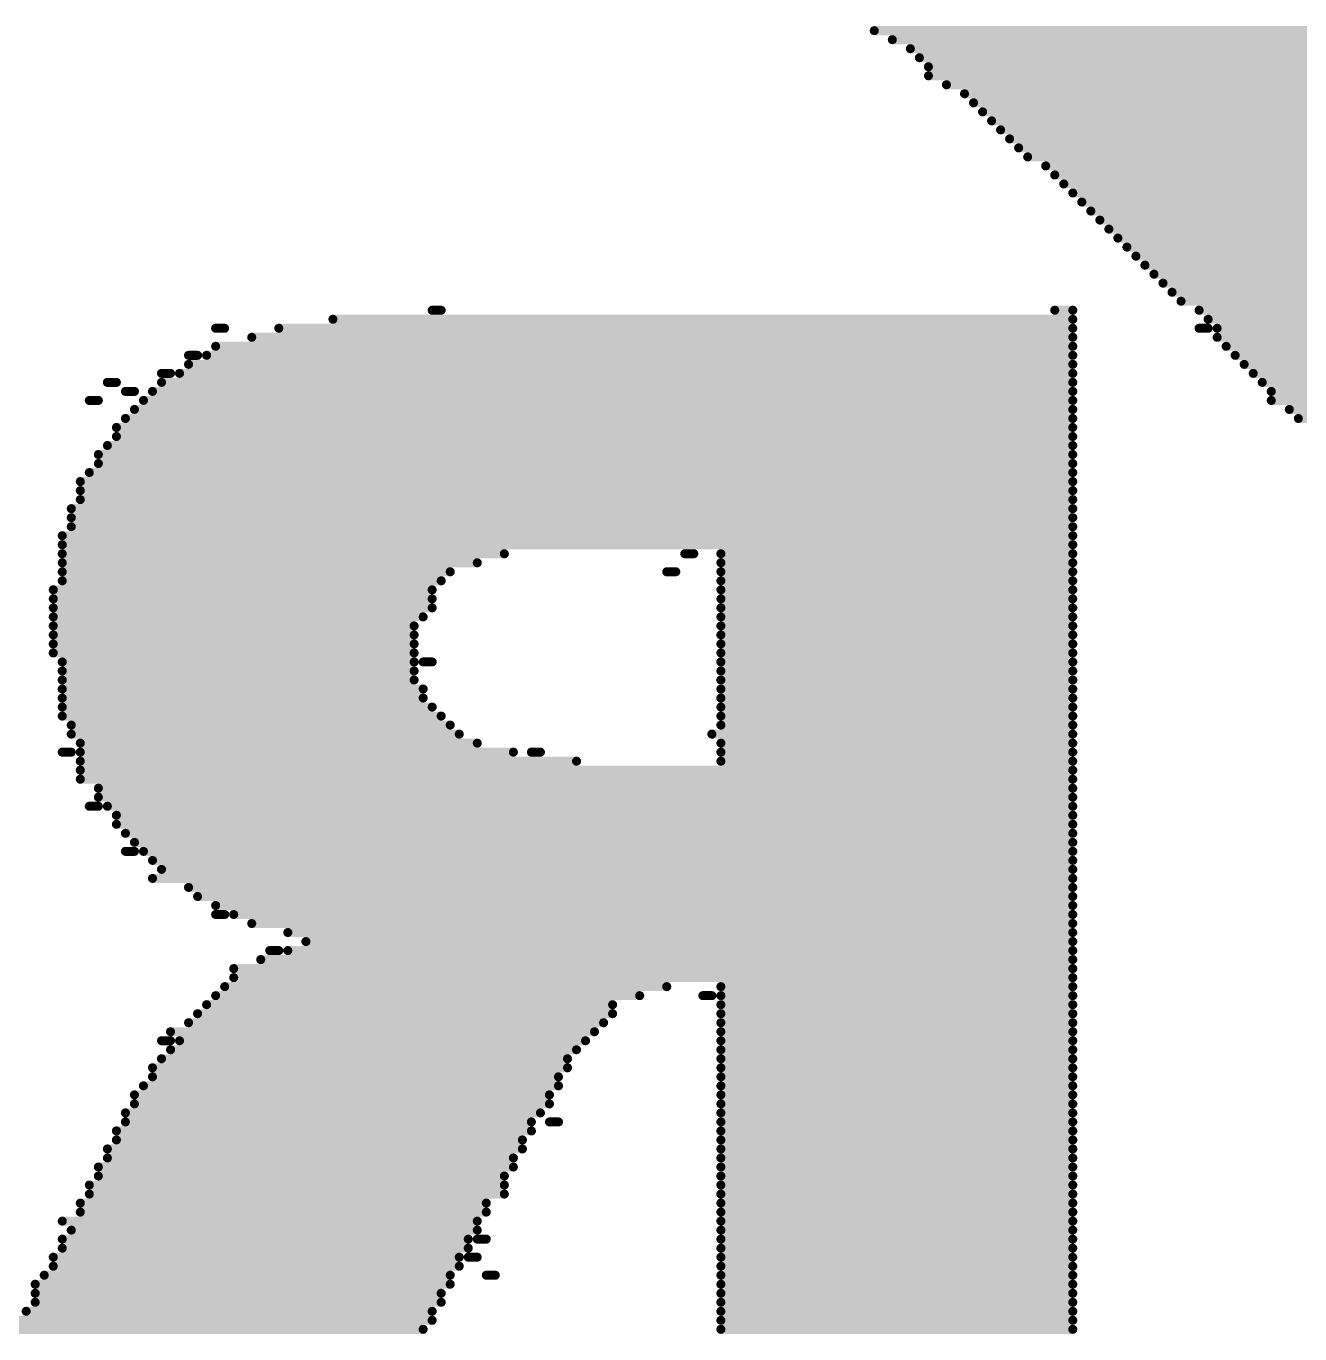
# Model space of a CAD drawing. Header units: millimetres. Extents: x -8 to 110, y -24 to 86.
# Drawn here: x 15.48 to 19.066, y 52.318 to 56.001 of the extents above; entities that cross this region are included whole.
import ezdxf

# ---------------------------------------------------------------- set-up
doc = ezdxf.new("R2010")
doc.units = ezdxf.units.MM
doc.layers.add('BottomOverlay', color=54, linetype='Continuous')

msp = doc.modelspace()

# ---------------------------------------------------------------- linework, layer by layer
at = {"layer": 'BottomOverlay', "const_width": 0.0254}
for points in [[(17.8676, 55.988), (20.9156, 55.988)], [(17.9184, 55.9626), (20.941, 55.9626)], [(17.9692, 55.9372), (20.9664, 55.9372)], [(17.9946, 55.9118), (21.0172, 55.9118)], [(18.02, 55.8864), (21.0172, 55.8864)], [(18.02, 55.861), (21.0426, 55.861)], [(18.0708, 55.8356), (21.068, 55.8356)], [(18.1216, 55.8102), (21.0934, 55.8102)], [(18.147, 55.7848), (21.1188, 55.7848)], [(18.1724, 55.7594), (21.1442, 55.7594)], [(18.1978, 55.734), (21.1696, 55.734)], [(18.2232, 55.7086), (21.2204, 55.7086)], [(18.2486, 55.6832), (21.2204, 55.6832)], [(18.274, 55.6578), (21.2204, 55.6578)], [(18.2994, 55.6324), (21.2458, 55.6324)], [(18.3502, 55.607), (21.2712, 55.607)], [(18.3756, 55.5816), (21.2966, 55.5816)], [(18.401, 55.5562), (21.322, 55.5562)], [(18.4264, 55.5308), (21.3728, 55.5308)], [(18.4518, 55.5054), (21.3982, 55.5054)], [(18.4772, 55.48), (21.3982, 55.48)], [(18.5026, 55.4546), (21.4236, 55.4546)], [(18.528, 55.4292), (21.4236, 55.4292)], [(18.5534, 55.4038), (21.449, 55.4038)], [(18.5788, 55.3784), (21.4744, 55.3784)], [(18.6042, 55.353), (21.4998, 55.353)], [(18.6296, 55.3276), (21.4998, 55.3276)], [(18.655, 55.3022), (21.5252, 55.3022)], [(18.6804, 55.2768), (21.576, 55.2768)], [(18.7058, 55.2514), (21.5506, 55.2514)], [(16.623, 55.2006), (16.6484, 55.2006)], [(18.3756, 55.2006), (18.4264, 55.2006)], [(18.7312, 55.226), (21.576, 55.226)], [(18.782, 55.2006), (21.6014, 55.2006)], [(16.3436, 55.1752), (18.4264, 55.1752)], [(18.8074, 55.1752), (21.6268, 55.1752)], [(16.0134, 55.1498), (16.0388, 55.1498)], [(16.115, 55.1244), (18.4264, 55.1244)], [(16.1912, 55.1498), (18.4264, 55.1498)], [(18.782, 55.1498), (18.8074, 55.1498)], [(18.8328, 55.1498), (21.6268, 55.1498)], [(18.8328, 55.1244), (21.6522, 55.1244)], [(16.0134, 55.099), (18.4264, 55.099)], [(18.8582, 55.099), (21.6776, 55.099)], [(15.9372, 55.0736), (15.9626, 55.0736)], [(15.9372, 55.0482), (18.4264, 55.0482)], [(15.988, 55.0736), (18.4264, 55.0736)], [(18.8836, 55.0736), (21.6776, 55.0736)], [(18.909, 55.0482), (21.6776, 55.0482)], [(15.861, 55.0228), (15.8864, 55.0228)], [(15.9118, 55.0228), (18.4264, 55.0228)], [(18.9344, 55.0228), (21.703, 55.0228)], [(15.7086, 54.9974), (15.734, 54.9974)], [(15.861, 54.9974), (18.4264, 54.9974)], [(18.9598, 54.9974), (21.703, 54.9974)], [(15.6578, 54.9466), (15.6832, 54.9466)], [(15.7594, 54.972), (15.7848, 54.972)], [(15.8102, 54.9466), (18.4264, 54.9466)], [(15.8356, 54.972), (18.4264, 54.972)], [(18.9852, 54.972), (21.703, 54.972)], [(18.9852, 54.9466), (24.37, 54.9466)], [(15.7848, 54.9212), (18.4264, 54.9212)], [(19.036, 54.9212), (24.37, 54.9212)], [(15.734, 54.8704), (18.4264, 54.8704)], [(15.7594, 54.8958), (18.4264, 54.8958)], [(19.0614, 54.8958), (24.3954, 54.8958)], [(15.734, 54.845), (18.4264, 54.845)], [(15.6832, 54.7942), (18.4264, 54.7942)], [(15.7086, 54.8196), (18.4264, 54.8196)], [(15.6832, 54.7688), (18.4264, 54.7688)], [(15.6324, 54.718), (18.4264, 54.718)], [(15.6578, 54.7434), (18.4264, 54.7434)], [(15.6324, 54.6926), (18.4264, 54.6926)], [(15.6324, 54.6672), (18.4264, 54.6672)], [(15.607, 54.6418), (18.4264, 54.6418)], [(15.607, 54.6164), (18.4264, 54.6164)], [(15.607, 54.591), (18.4264, 54.591)], [(15.5816, 54.5656), (18.4264, 54.5656)], [(15.5816, 54.5402), (18.4264, 54.5402)], [(15.5816, 54.5148), (16.8262, 54.5148)], [(17.3342, 54.5148), (17.3596, 54.5148)], [(17.4358, 54.5148), (18.4264, 54.5148)], [(15.5816, 54.4894), (16.75, 54.4894)], [(15.5816, 54.464), (16.6738, 54.464)], [(17.2834, 54.464), (17.3088, 54.464)], [(17.4358, 54.4894), (18.4264, 54.4894)], [(17.4358, 54.464), (18.4264, 54.464)], [(15.5816, 54.4386), (16.6484, 54.4386)], [(17.4358, 54.4386), (18.4264, 54.4386)], [(15.5562, 54.4132), (16.623, 54.4132)], [(15.5562, 54.3878), (16.623, 54.3878)], [(17.4358, 54.4132), (18.4264, 54.4132)], [(17.4358, 54.3878), (18.4264, 54.3878)], [(15.5562, 54.3624), (16.623, 54.3624)], [(17.4358, 54.3624), (18.4264, 54.3624)], [(15.5562, 54.337), (16.5976, 54.337)], [(15.5562, 54.3116), (16.5722, 54.3116)], [(17.4358, 54.337), (18.4264, 54.337)], [(17.4358, 54.3116), (18.4264, 54.3116)], [(15.5562, 54.2862), (16.5722, 54.2862)], [(17.4358, 54.2862), (18.4264, 54.2862)], [(15.5562, 54.2608), (16.5722, 54.2608)], [(17.4358, 54.2608), (18.4264, 54.2608)], [(15.5562, 54.2354), (16.5722, 54.2354)], [(15.5816, 54.21), (16.5722, 54.21)], [(16.5976, 54.21), (16.623, 54.21)], [(17.4358, 54.2354), (18.4264, 54.2354)], [(17.4358, 54.21), (18.4264, 54.21)], [(15.5816, 54.1846), (16.5722, 54.1846)], [(17.4358, 54.1846), (18.4264, 54.1846)], [(15.5816, 54.1592), (16.5722, 54.1592)], [(15.5816, 54.1338), (16.5976, 54.1338)], [(17.4358, 54.1592), (18.4264, 54.1592)], [(17.4358, 54.1338), (18.4264, 54.1338)], [(15.5816, 54.1084), (16.5976, 54.1084)], [(17.4358, 54.1084), (18.4264, 54.1084)], [(15.5816, 54.083), (16.623, 54.083)], [(15.5816, 54.0576), (16.6484, 54.0576)], [(17.4358, 54.083), (18.4264, 54.083)], [(17.4358, 54.0576), (18.4264, 54.0576)], [(15.607, 54.0322), (16.6738, 54.0322)], [(17.4358, 54.0322), (18.4264, 54.0322)], [(15.607, 54.0068), (16.6992, 54.0068)], [(15.6324, 53.9814), (16.75, 53.9814)], [(17.4104, 54.0068), (18.4264, 54.0068)], [(17.4358, 53.9814), (18.4264, 53.9814)], [(15.5816, 53.956), (15.607, 53.956)], [(15.6324, 53.956), (16.8516, 53.956)], [(16.9024, 53.956), (16.9278, 53.956)], [(17.4358, 53.956), (18.4264, 53.956)], [(15.6324, 53.9306), (17.0294, 53.9306)], [(17.4358, 53.9306), (18.4264, 53.9306)], [(15.6324, 53.9052), (18.4264, 53.9052)], [(15.6324, 53.8798), (18.4264, 53.8798)], [(15.6832, 53.8544), (18.4264, 53.8544)], [(15.6578, 53.8036), (15.6832, 53.8036)], [(15.6832, 53.829), (18.4264, 53.829)], [(15.7086, 53.8036), (18.4264, 53.8036)], [(15.734, 53.7782), (18.4264, 53.7782)], [(15.734, 53.7528), (18.4264, 53.7528)], [(15.7594, 53.7274), (18.4264, 53.7274)], [(15.7848, 53.702), (18.4264, 53.702)], [(15.7594, 53.6766), (15.7848, 53.6766)], [(15.8102, 53.6766), (18.4264, 53.6766)], [(15.8356, 53.6512), (18.4264, 53.6512)], [(15.861, 53.6258), (18.4264, 53.6258)], [(15.8356, 53.6004), (18.4264, 53.6004)], [(15.9372, 53.575), (18.4264, 53.575)], [(15.9626, 53.5496), (18.4264, 53.5496)], [(16.0134, 53.5242), (18.4264, 53.5242)], [(16.0134, 53.4988), (16.0388, 53.4988)], [(16.0642, 53.4988), (18.4264, 53.4988)], [(16.115, 53.4734), (18.4264, 53.4734)], [(16.2166, 53.448), (18.4264, 53.448)], [(16.1658, 53.3972), (16.1912, 53.3972)], [(16.2166, 53.3972), (18.4264, 53.3972)], [(16.2674, 53.4226), (18.4264, 53.4226)], [(16.1404, 53.3718), (18.4264, 53.3718)], [(16.0642, 53.3464), (18.4264, 53.3464)], [(16.0642, 53.321), (18.4264, 53.321)], [(16.0388, 53.2956), (17.2834, 53.2956)], [(17.4358, 53.2956), (18.4264, 53.2956)], [(15.988, 53.2448), (17.131, 53.2448)], [(16.0134, 53.2702), (17.2072, 53.2702)], [(17.385, 53.2702), (17.4104, 53.2702)], [(17.4358, 53.2702), (18.4264, 53.2702)], [(17.4358, 53.2448), (18.4264, 53.2448)], [(15.9626, 53.2194), (17.131, 53.2194)], [(17.4358, 53.2194), (18.4264, 53.2194)], [(15.9372, 53.194), (17.1056, 53.194)], [(17.4358, 53.194), (18.4264, 53.194)], [(15.861, 53.1432), (15.8864, 53.1432)], [(15.8864, 53.1686), (17.0802, 53.1686)], [(15.9118, 53.1432), (17.0548, 53.1432)], [(17.4358, 53.1686), (18.4264, 53.1686)], [(17.4358, 53.1432), (18.4264, 53.1432)], [(15.8864, 53.1178), (17.0294, 53.1178)], [(17.4358, 53.1178), (18.4264, 53.1178)], [(15.8356, 53.067), (17.004, 53.067)], [(15.861, 53.0924), (17.004, 53.0924)], [(17.4358, 53.0924), (18.4264, 53.0924)], [(17.4358, 53.067), (18.4264, 53.067)], [(15.8356, 53.0416), (16.9786, 53.0416)], [(17.4358, 53.0416), (18.4264, 53.0416)], [(15.7848, 52.9908), (16.9532, 52.9908)], [(15.8102, 53.0162), (16.9786, 53.0162)], [(17.4358, 53.0162), (18.4264, 53.0162)], [(17.4358, 52.9908), (18.4264, 52.9908)], [(15.7848, 52.9654), (16.9532, 52.9654)], [(17.4358, 52.9654), (18.4264, 52.9654)], [(15.7594, 52.94), (16.9278, 52.94)], [(15.7594, 52.9146), (16.9024, 52.9146)], [(16.9532, 52.9146), (16.9786, 52.9146)], [(17.4358, 52.94), (18.4264, 52.94)], [(17.4358, 52.9146), (18.4264, 52.9146)], [(15.734, 52.8892), (16.9024, 52.8892)], [(17.4358, 52.8892), (18.4264, 52.8892)], [(15.7086, 52.8384), (16.877, 52.8384)], [(15.734, 52.8638), (16.877, 52.8638)], [(17.4358, 52.8638), (18.4264, 52.8638)], [(17.4358, 52.8384), (18.4264, 52.8384)], [(15.7086, 52.813), (16.8516, 52.813)], [(17.4358, 52.813), (18.4264, 52.813)], [(15.6832, 52.7876), (16.8516, 52.7876)], [(17.4358, 52.7876), (18.4264, 52.7876)], [(15.6578, 52.7368), (16.8262, 52.7368)], [(15.6832, 52.7622), (16.8262, 52.7622)], [(17.4358, 52.7622), (18.4264, 52.7622)], [(17.4358, 52.7368), (18.4264, 52.7368)], [(15.6578, 52.7114), (16.8262, 52.7114)], [(17.4358, 52.7114), (18.4264, 52.7114)], [(15.6324, 52.686), (16.7754, 52.686)], [(15.6324, 52.6606), (16.7754, 52.6606)], [(17.4358, 52.686), (18.4264, 52.686)], [(17.4358, 52.6606), (18.4264, 52.6606)], [(15.5816, 52.6352), (16.75, 52.6352)], [(17.4358, 52.6352), (18.4264, 52.6352)], [(15.5816, 52.5844), (16.7246, 52.5844)], [(15.607, 52.6098), (16.75, 52.6098)], [(16.75, 52.5844), (16.7754, 52.5844)], [(17.4358, 52.6098), (18.4264, 52.6098)], [(17.4358, 52.5844), (18.4264, 52.5844)], [(15.5816, 52.559), (16.7246, 52.559)], [(17.4358, 52.559), (18.4264, 52.559)], [(15.5562, 52.5336), (16.6992, 52.5336)], [(15.5562, 52.5082), (16.6992, 52.5082)], [(16.7246, 52.5336), (16.75, 52.5336)], [(17.4358, 52.5336), (18.4264, 52.5336)], [(17.4358, 52.5082), (18.4264, 52.5082)], [(15.5308, 52.4828), (16.6738, 52.4828)], [(16.7754, 52.4828), (16.8008, 52.4828)], [(17.4358, 52.4828), (18.4264, 52.4828)], [(15.5054, 52.4574), (16.6738, 52.4574)], [(17.4358, 52.4574), (18.4264, 52.4574)], [(15.5054, 52.432), (16.6484, 52.432)], [(15.5054, 52.4066), (16.6484, 52.4066)], [(17.4358, 52.432), (18.4264, 52.432)], [(17.4358, 52.4066), (18.4264, 52.4066)], [(15.48, 52.3812), (16.623, 52.3812)], [(17.4358, 52.3812), (18.4264, 52.3812)], [(15.4546, 52.3558), (16.623, 52.3558)], [(15.4546, 52.3304), (16.5976, 52.3304)], [(17.4358, 52.3558), (18.4264, 52.3558)], [(17.4358, 52.3304), (18.4264, 52.3304)]]:
    msp.add_lwpolyline(points, dxfattribs=at)
at = {"layer": 'BottomOverlay', "const_width": 0.0127}
for points in [[(17.8613, 55.988, 1), (17.874, 55.988, 1)], [(17.9121, 55.9626, 1), (17.9248, 55.9626, 1)], [(17.9629, 55.9372, 1), (17.9756, 55.9372, 1)], [(17.9883, 55.9118, 1), (18.001, 55.9118, 1)], [(18.0137, 55.8864, 1), (18.0264, 55.8864, 1)], [(18.0137, 55.861, 1), (18.0264, 55.861, 1)], [(18.0645, 55.8356, 1), (18.0772, 55.8356, 1)], [(18.1153, 55.8102, 1), (18.128, 55.8102, 1)], [(18.1407, 55.7848, 1), (18.1534, 55.7848, 1)], [(18.1661, 55.7594, 1), (18.1788, 55.7594, 1)], [(18.1915, 55.734, 1), (18.2042, 55.734, 1)], [(18.2169, 55.7086, 1), (18.2296, 55.7086, 1)], [(18.2423, 55.6832, 1), (18.255, 55.6832, 1)], [(18.2677, 55.6578, 1), (18.2804, 55.6578, 1)], [(18.2931, 55.6324, 1), (18.3058, 55.6324, 1)], [(18.3439, 55.607, 1), (18.3566, 55.607, 1)], [(18.3693, 55.5816, 1), (18.382, 55.5816, 1)], [(18.3947, 55.5562, 1), (18.4074, 55.5562, 1)], [(18.4201, 55.5308, 1), (18.4328, 55.5308, 1)], [(18.4455, 55.5054, 1), (18.4582, 55.5054, 1)], [(18.4709, 55.48, 1), (18.4836, 55.48, 1)], [(18.4963, 55.4546, 1), (18.509, 55.4546, 1)], [(18.5217, 55.4292, 1), (18.5344, 55.4292, 1)], [(18.5471, 55.4038, 1), (18.5598, 55.4038, 1)], [(18.5725, 55.3784, 1), (18.5852, 55.3784, 1)], [(18.5979, 55.353, 1), (18.6106, 55.353, 1)], [(18.6233, 55.3276, 1), (18.636, 55.3276, 1)], [(18.6487, 55.3022, 1), (18.6614, 55.3022, 1)], [(18.6741, 55.2768, 1), (18.6868, 55.2768, 1)], [(18.6995, 55.2514, 1), (18.7122, 55.2514, 1)], [(16.6167, 55.2006, 1), (16.6294, 55.2006, 1)], [(16.6421, 55.2006, 1), (16.6548, 55.2006, 1)], [(18.3693, 55.2006, 1), (18.382, 55.2006, 1)], [(18.4201, 55.2006, 1), (18.4328, 55.2006, 1)], [(18.7249, 55.226, 1), (18.7376, 55.226, 1)], [(18.7757, 55.2006, 1), (18.7884, 55.2006, 1)], [(16.3373, 55.1752, 1), (16.35, 55.1752, 1)], [(18.4201, 55.1752, 1), (18.4328, 55.1752, 1)], [(18.8011, 55.1752, 1), (18.8138, 55.1752, 1)], [(16.0071, 55.1498, 1), (16.0198, 55.1498, 1)], [(16.0325, 55.1498, 1), (16.0452, 55.1498, 1)], [(16.1087, 55.1244, 1), (16.1214, 55.1244, 1)], [(16.1849, 55.1498, 1), (16.1976, 55.1498, 1)], [(18.4201, 55.1498, 1), (18.4328, 55.1498, 1)], [(18.4201, 55.1244, 1), (18.4328, 55.1244, 1)], [(18.7757, 55.1498, 1), (18.7884, 55.1498, 1)], [(18.8011, 55.1498, 1), (18.8138, 55.1498, 1)], [(18.8265, 55.1498, 1), (18.8392, 55.1498, 1)], [(18.8265, 55.1244, 1), (18.8392, 55.1244, 1)], [(16.0071, 55.099, 1), (16.0198, 55.099, 1)], [(18.4201, 55.099, 1), (18.4328, 55.099, 1)], [(18.8519, 55.099, 1), (18.8646, 55.099, 1)], [(15.9309, 55.0736, 1), (15.9436, 55.0736, 1)], [(15.9309, 55.0482, 1), (15.9436, 55.0482, 1)], [(15.9563, 55.0736, 1), (15.969, 55.0736, 1)], [(15.9817, 55.0736, 1), (15.9944, 55.0736, 1)], [(18.4201, 55.0736, 1), (18.4328, 55.0736, 1)], [(18.4201, 55.0482, 1), (18.4328, 55.0482, 1)], [(18.8773, 55.0736, 1), (18.89, 55.0736, 1)], [(18.9027, 55.0482, 1), (18.9154, 55.0482, 1)], [(15.8547, 55.0228, 1), (15.8674, 55.0228, 1)], [(15.8801, 55.0228, 1), (15.8928, 55.0228, 1)], [(15.9055, 55.0228, 1), (15.9182, 55.0228, 1)], [(18.4201, 55.0228, 1), (18.4328, 55.0228, 1)], [(18.9281, 55.0228, 1), (18.9408, 55.0228, 1)], [(15.7023, 54.9974, 1), (15.715, 54.9974, 1)], [(15.7277, 54.9974, 1), (15.7404, 54.9974, 1)], [(15.8547, 54.9974, 1), (15.8674, 54.9974, 1)], [(18.4201, 54.9974, 1), (18.4328, 54.9974, 1)], [(18.9535, 54.9974, 1), (18.9662, 54.9974, 1)], [(15.6515, 54.9466, 1), (15.6642, 54.9466, 1)], [(15.6769, 54.9466, 1), (15.6896, 54.9466, 1)], [(15.7531, 54.972, 1), (15.7658, 54.972, 1)], [(15.7785, 54.972, 1), (15.7912, 54.972, 1)], [(15.8039, 54.9466, 1), (15.8166, 54.9466, 1)], [(15.8293, 54.972, 1), (15.842, 54.972, 1)], [(18.4201, 54.972, 1), (18.4328, 54.972, 1)], [(18.4201, 54.9466, 1), (18.4328, 54.9466, 1)], [(18.9789, 54.972, 1), (18.9916, 54.972, 1)], [(18.9789, 54.9466, 1), (18.9916, 54.9466, 1)], [(15.7785, 54.9212, 1), (15.7912, 54.9212, 1)], [(18.4201, 54.9212, 1), (18.4328, 54.9212, 1)], [(19.0297, 54.9212, 1), (19.0424, 54.9212, 1)], [(15.7277, 54.8704, 1), (15.7404, 54.8704, 1)], [(15.7531, 54.8958, 1), (15.7658, 54.8958, 1)], [(18.4201, 54.8958, 1), (18.4328, 54.8958, 1)], [(18.4201, 54.8704, 1), (18.4328, 54.8704, 1)], [(19.0551, 54.8958, 1), (19.0678, 54.8958, 1)], [(15.7277, 54.845, 1), (15.7404, 54.845, 1)], [(18.4201, 54.845, 1), (18.4328, 54.845, 1)], [(15.6769, 54.7942, 1), (15.6896, 54.7942, 1)], [(15.7023, 54.8196, 1), (15.715, 54.8196, 1)], [(18.4201, 54.8196, 1), (18.4328, 54.8196, 1)], [(18.4201, 54.7942, 1), (18.4328, 54.7942, 1)], [(15.6769, 54.7688, 1), (15.6896, 54.7688, 1)], [(18.4201, 54.7688, 1), (18.4328, 54.7688, 1)], [(15.6261, 54.718, 1), (15.6388, 54.718, 1)], [(15.6515, 54.7434, 1), (15.6642, 54.7434, 1)], [(18.4201, 54.7434, 1), (18.4328, 54.7434, 1)], [(18.4201, 54.718, 1), (18.4328, 54.718, 1)], [(15.6261, 54.6926, 1), (15.6388, 54.6926, 1)], [(18.4201, 54.6926, 1), (18.4328, 54.6926, 1)], [(15.6261, 54.6672, 1), (15.6388, 54.6672, 1)], [(18.4201, 54.6672, 1), (18.4328, 54.6672, 1)], [(15.6007, 54.6418, 1), (15.6134, 54.6418, 1)], [(15.6007, 54.6164, 1), (15.6134, 54.6164, 1)], [(18.4201, 54.6418, 1), (18.4328, 54.6418, 1)], [(18.4201, 54.6164, 1), (18.4328, 54.6164, 1)], [(15.6007, 54.591, 1), (15.6134, 54.591, 1)], [(18.4201, 54.591, 1), (18.4328, 54.591, 1)], [(15.5753, 54.5656, 1), (15.588, 54.5656, 1)], [(15.5753, 54.5402, 1), (15.588, 54.5402, 1)], [(18.4201, 54.5656, 1), (18.4328, 54.5656, 1)], [(18.4201, 54.5402, 1), (18.4328, 54.5402, 1)], [(15.5753, 54.5148, 1), (15.588, 54.5148, 1)], [(16.8199, 54.5148, 1), (16.8326, 54.5148, 1)], [(17.3279, 54.5148, 1), (17.3406, 54.5148, 1)], [(17.3533, 54.5148, 1), (17.366, 54.5148, 1)], [(17.4295, 54.5148, 1), (17.4422, 54.5148, 1)], [(18.4201, 54.5148, 1), (18.4328, 54.5148, 1)], [(15.5753, 54.4894, 1), (15.588, 54.4894, 1)], [(15.5753, 54.464, 1), (15.588, 54.464, 1)], [(16.6675, 54.464, 1), (16.6802, 54.464, 1)], [(16.7437, 54.4894, 1), (16.7564, 54.4894, 1)], [(17.2771, 54.464, 1), (17.2898, 54.464, 1)], [(17.3025, 54.464, 1), (17.3152, 54.464, 1)], [(17.4295, 54.4894, 1), (17.4422, 54.4894, 1)], [(17.4295, 54.464, 1), (17.4422, 54.464, 1)], [(18.4201, 54.4894, 1), (18.4328, 54.4894, 1)], [(18.4201, 54.464, 1), (18.4328, 54.464, 1)], [(15.5753, 54.4386, 1), (15.588, 54.4386, 1)], [(16.6421, 54.4386, 1), (16.6548, 54.4386, 1)], [(17.4295, 54.4386, 1), (17.4422, 54.4386, 1)], [(18.4201, 54.4386, 1), (18.4328, 54.4386, 1)], [(15.5499, 54.4132, 1), (15.5626, 54.4132, 1)], [(15.5499, 54.3878, 1), (15.5626, 54.3878, 1)], [(16.6167, 54.4132, 1), (16.6294, 54.4132, 1)], [(16.6167, 54.3878, 1), (16.6294, 54.3878, 1)], [(17.4295, 54.4132, 1), (17.4422, 54.4132, 1)], [(17.4295, 54.3878, 1), (17.4422, 54.3878, 1)], [(18.4201, 54.4132, 1), (18.4328, 54.4132, 1)], [(18.4201, 54.3878, 1), (18.4328, 54.3878, 1)], [(15.5499, 54.3624, 1), (15.5626, 54.3624, 1)], [(16.6167, 54.3624, 1), (16.6294, 54.3624, 1)], [(17.4295, 54.3624, 1), (17.4422, 54.3624, 1)], [(18.4201, 54.3624, 1), (18.4328, 54.3624, 1)], [(15.5499, 54.337, 1), (15.5626, 54.337, 1)], [(15.5499, 54.3116, 1), (15.5626, 54.3116, 1)], [(16.5659, 54.3116, 1), (16.5786, 54.3116, 1)], [(16.5913, 54.337, 1), (16.604, 54.337, 1)], [(17.4295, 54.337, 1), (17.4422, 54.337, 1)], [(17.4295, 54.3116, 1), (17.4422, 54.3116, 1)], [(18.4201, 54.337, 1), (18.4328, 54.337, 1)], [(18.4201, 54.3116, 1), (18.4328, 54.3116, 1)], [(15.5499, 54.2862, 1), (15.5626, 54.2862, 1)], [(16.5659, 54.2862, 1), (16.5786, 54.2862, 1)], [(17.4295, 54.2862, 1), (17.4422, 54.2862, 1)], [(18.4201, 54.2862, 1), (18.4328, 54.2862, 1)], [(15.5499, 54.2608, 1), (15.5626, 54.2608, 1)], [(16.5659, 54.2608, 1), (16.5786, 54.2608, 1)], [(17.4295, 54.2608, 1), (17.4422, 54.2608, 1)], [(18.4201, 54.2608, 1), (18.4328, 54.2608, 1)], [(15.5499, 54.2354, 1), (15.5626, 54.2354, 1)], [(15.5753, 54.21, 1), (15.588, 54.21, 1)], [(16.5659, 54.2354, 1), (16.5786, 54.2354, 1)], [(16.5659, 54.21, 1), (16.5786, 54.21, 1)], [(16.5913, 54.21, 1), (16.604, 54.21, 1)], [(16.6167, 54.21, 1), (16.6294, 54.21, 1)], [(17.4295, 54.2354, 1), (17.4422, 54.2354, 1)], [(17.4295, 54.21, 1), (17.4422, 54.21, 1)], [(18.4201, 54.2354, 1), (18.4328, 54.2354, 1)], [(18.4201, 54.21, 1), (18.4328, 54.21, 1)], [(15.5753, 54.1846, 1), (15.588, 54.1846, 1)], [(16.5659, 54.1846, 1), (16.5786, 54.1846, 1)], [(17.4295, 54.1846, 1), (17.4422, 54.1846, 1)], [(18.4201, 54.1846, 1), (18.4328, 54.1846, 1)], [(15.5753, 54.1592, 1), (15.588, 54.1592, 1)], [(15.5753, 54.1338, 1), (15.588, 54.1338, 1)], [(16.5659, 54.1592, 1), (16.5786, 54.1592, 1)], [(16.5913, 54.1338, 1), (16.604, 54.1338, 1)], [(17.4295, 54.1592, 1), (17.4422, 54.1592, 1)], [(17.4295, 54.1338, 1), (17.4422, 54.1338, 1)], [(18.4201, 54.1592, 1), (18.4328, 54.1592, 1)], [(18.4201, 54.1338, 1), (18.4328, 54.1338, 1)], [(15.5753, 54.1084, 1), (15.588, 54.1084, 1)], [(16.5913, 54.1084, 1), (16.604, 54.1084, 1)], [(17.4295, 54.1084, 1), (17.4422, 54.1084, 1)], [(18.4201, 54.1084, 1), (18.4328, 54.1084, 1)], [(15.5753, 54.083, 1), (15.588, 54.083, 1)], [(15.5753, 54.0576, 1), (15.588, 54.0576, 1)], [(16.6167, 54.083, 1), (16.6294, 54.083, 1)], [(16.6421, 54.0576, 1), (16.6548, 54.0576, 1)], [(17.4295, 54.083, 1), (17.4422, 54.083, 1)], [(17.4295, 54.0576, 1), (17.4422, 54.0576, 1)], [(18.4201, 54.083, 1), (18.4328, 54.083, 1)], [(18.4201, 54.0576, 1), (18.4328, 54.0576, 1)], [(15.6007, 54.0322, 1), (15.6134, 54.0322, 1)], [(16.6675, 54.0322, 1), (16.6802, 54.0322, 1)], [(17.4295, 54.0322, 1), (17.4422, 54.0322, 1)], [(18.4201, 54.0322, 1), (18.4328, 54.0322, 1)], [(15.6007, 54.0068, 1), (15.6134, 54.0068, 1)], [(15.6261, 53.9814, 1), (15.6388, 53.9814, 1)], [(16.6929, 54.0068, 1), (16.7056, 54.0068, 1)], [(16.7437, 53.9814, 1), (16.7564, 53.9814, 1)], [(17.4041, 54.0068, 1), (17.4168, 54.0068, 1)], [(17.4295, 53.9814, 1), (17.4422, 53.9814, 1)], [(18.4201, 54.0068, 1), (18.4328, 54.0068, 1)], [(18.4201, 53.9814, 1), (18.4328, 53.9814, 1)], [(15.5753, 53.956, 1), (15.588, 53.956, 1)], [(15.6007, 53.956, 1), (15.6134, 53.956, 1)], [(15.6261, 53.956, 1), (15.6388, 53.956, 1)], [(16.8453, 53.956, 1), (16.858, 53.956, 1)], [(16.8961, 53.956, 1), (16.9088, 53.956, 1)], [(16.9215, 53.956, 1), (16.9342, 53.956, 1)], [(17.4295, 53.956, 1), (17.4422, 53.956, 1)], [(18.4201, 53.956, 1), (18.4328, 53.956, 1)], [(15.6261, 53.9306, 1), (15.6388, 53.9306, 1)], [(17.0231, 53.9306, 1), (17.0358, 53.9306, 1)], [(17.4295, 53.9306, 1), (17.4422, 53.9306, 1)], [(18.4201, 53.9306, 1), (18.4328, 53.9306, 1)], [(15.6261, 53.9052, 1), (15.6388, 53.9052, 1)], [(15.6261, 53.8798, 1), (15.6388, 53.8798, 1)], [(18.4201, 53.9052, 1), (18.4328, 53.9052, 1)], [(18.4201, 53.8798, 1), (18.4328, 53.8798, 1)], [(15.6769, 53.8544, 1), (15.6896, 53.8544, 1)], [(18.4201, 53.8544, 1), (18.4328, 53.8544, 1)], [(15.6515, 53.8036, 1), (15.6642, 53.8036, 1)], [(15.6769, 53.829, 1), (15.6896, 53.829, 1)], [(15.6769, 53.8036, 1), (15.6896, 53.8036, 1)], [(15.7023, 53.8036, 1), (15.715, 53.8036, 1)], [(18.4201, 53.829, 1), (18.4328, 53.829, 1)], [(18.4201, 53.8036, 1), (18.4328, 53.8036, 1)], [(15.7277, 53.7782, 1), (15.7404, 53.7782, 1)], [(18.4201, 53.7782, 1), (18.4328, 53.7782, 1)], [(15.7277, 53.7528, 1), (15.7404, 53.7528, 1)], [(15.7531, 53.7274, 1), (15.7658, 53.7274, 1)], [(18.4201, 53.7528, 1), (18.4328, 53.7528, 1)], [(18.4201, 53.7274, 1), (18.4328, 53.7274, 1)], [(15.7785, 53.702, 1), (15.7912, 53.702, 1)], [(18.4201, 53.702, 1), (18.4328, 53.702, 1)], [(15.7531, 53.6766, 1), (15.7658, 53.6766, 1)], [(15.7785, 53.6766, 1), (15.7912, 53.6766, 1)], [(15.8039, 53.6766, 1), (15.8166, 53.6766, 1)], [(15.8293, 53.6512, 1), (15.842, 53.6512, 1)], [(18.4201, 53.6766, 1), (18.4328, 53.6766, 1)], [(18.4201, 53.6512, 1), (18.4328, 53.6512, 1)], [(15.8547, 53.6258, 1), (15.8674, 53.6258, 1)], [(18.4201, 53.6258, 1), (18.4328, 53.6258, 1)], [(15.8293, 53.6004, 1), (15.842, 53.6004, 1)], [(15.9309, 53.575, 1), (15.9436, 53.575, 1)], [(18.4201, 53.6004, 1), (18.4328, 53.6004, 1)], [(18.4201, 53.575, 1), (18.4328, 53.575, 1)], [(15.9563, 53.5496, 1), (15.969, 53.5496, 1)], [(18.4201, 53.5496, 1), (18.4328, 53.5496, 1)], [(16.0071, 53.5242, 1), (16.0198, 53.5242, 1)], [(18.4201, 53.5242, 1), (18.4328, 53.5242, 1)], [(16.0071, 53.4988, 1), (16.0198, 53.4988, 1)], [(16.0325, 53.4988, 1), (16.0452, 53.4988, 1)], [(16.0579, 53.4988, 1), (16.0706, 53.4988, 1)], [(16.1087, 53.4734, 1), (16.1214, 53.4734, 1)], [(18.4201, 53.4988, 1), (18.4328, 53.4988, 1)], [(18.4201, 53.4734, 1), (18.4328, 53.4734, 1)], [(16.2103, 53.448, 1), (16.223, 53.448, 1)], [(18.4201, 53.448, 1), (18.4328, 53.448, 1)], [(16.1595, 53.3972, 1), (16.1722, 53.3972, 1)], [(16.1849, 53.3972, 1), (16.1976, 53.3972, 1)], [(16.2103, 53.3972, 1), (16.223, 53.3972, 1)], [(16.2611, 53.4226, 1), (16.2738, 53.4226, 1)], [(18.4201, 53.4226, 1), (18.4328, 53.4226, 1)], [(18.4201, 53.3972, 1), (18.4328, 53.3972, 1)], [(16.1341, 53.3718, 1), (16.1468, 53.3718, 1)], [(18.4201, 53.3718, 1), (18.4328, 53.3718, 1)], [(16.0579, 53.3464, 1), (16.0706, 53.3464, 1)], [(16.0579, 53.321, 1), (16.0706, 53.321, 1)], [(18.4201, 53.3464, 1), (18.4328, 53.3464, 1)], [(18.4201, 53.321, 1), (18.4328, 53.321, 1)], [(16.0325, 53.2956, 1), (16.0452, 53.2956, 1)], [(17.2771, 53.2956, 1), (17.2898, 53.2956, 1)], [(17.4295, 53.2956, 1), (17.4422, 53.2956, 1)], [(18.4201, 53.2956, 1), (18.4328, 53.2956, 1)], [(15.9817, 53.2448, 1), (15.9944, 53.2448, 1)], [(16.0071, 53.2702, 1), (16.0198, 53.2702, 1)], [(17.1247, 53.2448, 1), (17.1374, 53.2448, 1)], [(17.2009, 53.2702, 1), (17.2136, 53.2702, 1)], [(17.3787, 53.2702, 1), (17.3914, 53.2702, 1)], [(17.4041, 53.2702, 1), (17.4168, 53.2702, 1)], [(17.4295, 53.2702, 1), (17.4422, 53.2702, 1)], [(17.4295, 53.2448, 1), (17.4422, 53.2448, 1)], [(18.4201, 53.2702, 1), (18.4328, 53.2702, 1)], [(18.4201, 53.2448, 1), (18.4328, 53.2448, 1)], [(15.9563, 53.2194, 1), (15.969, 53.2194, 1)], [(17.1247, 53.2194, 1), (17.1374, 53.2194, 1)], [(17.4295, 53.2194, 1), (17.4422, 53.2194, 1)], [(18.4201, 53.2194, 1), (18.4328, 53.2194, 1)], [(15.9309, 53.194, 1), (15.9436, 53.194, 1)], [(17.0993, 53.194, 1), (17.112, 53.194, 1)], [(17.4295, 53.194, 1), (17.4422, 53.194, 1)], [(18.4201, 53.194, 1), (18.4328, 53.194, 1)], [(15.8547, 53.1432, 1), (15.8674, 53.1432, 1)], [(15.8801, 53.1686, 1), (15.8928, 53.1686, 1)], [(15.8801, 53.1432, 1), (15.8928, 53.1432, 1)], [(15.9055, 53.1432, 1), (15.9182, 53.1432, 1)], [(17.0485, 53.1432, 1), (17.0612, 53.1432, 1)], [(17.0739, 53.1686, 1), (17.0866, 53.1686, 1)], [(17.4295, 53.1686, 1), (17.4422, 53.1686, 1)], [(17.4295, 53.1432, 1), (17.4422, 53.1432, 1)], [(18.4201, 53.1686, 1), (18.4328, 53.1686, 1)], [(18.4201, 53.1432, 1), (18.4328, 53.1432, 1)], [(15.8801, 53.1178, 1), (15.8928, 53.1178, 1)], [(17.0231, 53.1178, 1), (17.0358, 53.1178, 1)], [(17.4295, 53.1178, 1), (17.4422, 53.1178, 1)], [(18.4201, 53.1178, 1), (18.4328, 53.1178, 1)], [(15.8293, 53.067, 1), (15.842, 53.067, 1)], [(15.8547, 53.0924, 1), (15.8674, 53.0924, 1)], [(16.9977, 53.0924, 1), (17.0104, 53.0924, 1)], [(16.9977, 53.067, 1), (17.0104, 53.067, 1)], [(17.4295, 53.0924, 1), (17.4422, 53.0924, 1)], [(17.4295, 53.067, 1), (17.4422, 53.067, 1)], [(18.4201, 53.0924, 1), (18.4328, 53.0924, 1)], [(18.4201, 53.067, 1), (18.4328, 53.067, 1)], [(15.8293, 53.0416, 1), (15.842, 53.0416, 1)], [(16.9723, 53.0416, 1), (16.985, 53.0416, 1)], [(17.4295, 53.0416, 1), (17.4422, 53.0416, 1)], [(18.4201, 53.0416, 1), (18.4328, 53.0416, 1)], [(15.7785, 52.9908, 1), (15.7912, 52.9908, 1)], [(15.8039, 53.0162, 1), (15.8166, 53.0162, 1)], [(16.9469, 52.9908, 1), (16.9596, 52.9908, 1)], [(16.9723, 53.0162, 1), (16.985, 53.0162, 1)], [(17.4295, 53.0162, 1), (17.4422, 53.0162, 1)], [(17.4295, 52.9908, 1), (17.4422, 52.9908, 1)], [(18.4201, 53.0162, 1), (18.4328, 53.0162, 1)], [(18.4201, 52.9908, 1), (18.4328, 52.9908, 1)], [(15.7785, 52.9654, 1), (15.7912, 52.9654, 1)], [(16.9469, 52.9654, 1), (16.9596, 52.9654, 1)], [(17.4295, 52.9654, 1), (17.4422, 52.9654, 1)], [(18.4201, 52.9654, 1), (18.4328, 52.9654, 1)], [(15.7531, 52.94, 1), (15.7658, 52.94, 1)], [(15.7531, 52.9146, 1), (15.7658, 52.9146, 1)], [(16.8961, 52.9146, 1), (16.9088, 52.9146, 1)], [(16.9215, 52.94, 1), (16.9342, 52.94, 1)], [(16.9469, 52.9146, 1), (16.9596, 52.9146, 1)], [(16.9723, 52.9146, 1), (16.985, 52.9146, 1)], [(17.4295, 52.94, 1), (17.4422, 52.94, 1)], [(17.4295, 52.9146, 1), (17.4422, 52.9146, 1)], [(18.4201, 52.94, 1), (18.4328, 52.94, 1)], [(18.4201, 52.9146, 1), (18.4328, 52.9146, 1)], [(15.7277, 52.8892, 1), (15.7404, 52.8892, 1)], [(16.8961, 52.8892, 1), (16.9088, 52.8892, 1)], [(17.4295, 52.8892, 1), (17.4422, 52.8892, 1)], [(18.4201, 52.8892, 1), (18.4328, 52.8892, 1)], [(15.7023, 52.8384, 1), (15.715, 52.8384, 1)], [(15.7277, 52.8638, 1), (15.7404, 52.8638, 1)], [(16.8707, 52.8638, 1), (16.8834, 52.8638, 1)], [(16.8707, 52.8384, 1), (16.8834, 52.8384, 1)], [(17.4295, 52.8638, 1), (17.4422, 52.8638, 1)], [(17.4295, 52.8384, 1), (17.4422, 52.8384, 1)], [(18.4201, 52.8638, 1), (18.4328, 52.8638, 1)], [(18.4201, 52.8384, 1), (18.4328, 52.8384, 1)], [(15.7023, 52.813, 1), (15.715, 52.813, 1)], [(16.8453, 52.813, 1), (16.858, 52.813, 1)], [(17.4295, 52.813, 1), (17.4422, 52.813, 1)], [(18.4201, 52.813, 1), (18.4328, 52.813, 1)], [(15.6769, 52.7876, 1), (15.6896, 52.7876, 1)], [(16.8453, 52.7876, 1), (16.858, 52.7876, 1)], [(17.4295, 52.7876, 1), (17.4422, 52.7876, 1)], [(18.4201, 52.7876, 1), (18.4328, 52.7876, 1)], [(15.6515, 52.7368, 1), (15.6642, 52.7368, 1)], [(15.6769, 52.7622, 1), (15.6896, 52.7622, 1)], [(16.8199, 52.7622, 1), (16.8326, 52.7622, 1)], [(16.8199, 52.7368, 1), (16.8326, 52.7368, 1)], [(17.4295, 52.7622, 1), (17.4422, 52.7622, 1)], [(17.4295, 52.7368, 1), (17.4422, 52.7368, 1)], [(18.4201, 52.7622, 1), (18.4328, 52.7622, 1)], [(18.4201, 52.7368, 1), (18.4328, 52.7368, 1)], [(15.6515, 52.7114, 1), (15.6642, 52.7114, 1)], [(16.8199, 52.7114, 1), (16.8326, 52.7114, 1)], [(17.4295, 52.7114, 1), (17.4422, 52.7114, 1)], [(18.4201, 52.7114, 1), (18.4328, 52.7114, 1)], [(15.6261, 52.686, 1), (15.6388, 52.686, 1)], [(15.6261, 52.6606, 1), (15.6388, 52.6606, 1)], [(16.7691, 52.686, 1), (16.7818, 52.686, 1)], [(16.7691, 52.6606, 1), (16.7818, 52.6606, 1)], [(17.4295, 52.686, 1), (17.4422, 52.686, 1)], [(17.4295, 52.6606, 1), (17.4422, 52.6606, 1)], [(18.4201, 52.686, 1), (18.4328, 52.686, 1)], [(18.4201, 52.6606, 1), (18.4328, 52.6606, 1)], [(15.5753, 52.6352, 1), (15.588, 52.6352, 1)], [(16.7437, 52.6352, 1), (16.7564, 52.6352, 1)], [(17.4295, 52.6352, 1), (17.4422, 52.6352, 1)], [(18.4201, 52.6352, 1), (18.4328, 52.6352, 1)], [(15.5753, 52.5844, 1), (15.588, 52.5844, 1)], [(15.6007, 52.6098, 1), (15.6134, 52.6098, 1)], [(16.7183, 52.5844, 1), (16.731, 52.5844, 1)], [(16.7437, 52.6098, 1), (16.7564, 52.6098, 1)], [(16.7437, 52.5844, 1), (16.7564, 52.5844, 1)], [(16.7691, 52.5844, 1), (16.7818, 52.5844, 1)], [(17.4295, 52.6098, 1), (17.4422, 52.6098, 1)], [(17.4295, 52.5844, 1), (17.4422, 52.5844, 1)], [(18.4201, 52.6098, 1), (18.4328, 52.6098, 1)], [(18.4201, 52.5844, 1), (18.4328, 52.5844, 1)], [(15.5753, 52.559, 1), (15.588, 52.559, 1)], [(16.7183, 52.559, 1), (16.731, 52.559, 1)], [(17.4295, 52.559, 1), (17.4422, 52.559, 1)], [(18.4201, 52.559, 1), (18.4328, 52.559, 1)], [(15.5499, 52.5336, 1), (15.5626, 52.5336, 1)], [(15.5499, 52.5082, 1), (15.5626, 52.5082, 1)], [(16.6929, 52.5336, 1), (16.7056, 52.5336, 1)], [(16.6929, 52.5082, 1), (16.7056, 52.5082, 1)], [(16.7183, 52.5336, 1), (16.731, 52.5336, 1)], [(16.7437, 52.5336, 1), (16.7564, 52.5336, 1)], [(17.4295, 52.5336, 1), (17.4422, 52.5336, 1)], [(17.4295, 52.5082, 1), (17.4422, 52.5082, 1)], [(18.4201, 52.5336, 1), (18.4328, 52.5336, 1)], [(18.4201, 52.5082, 1), (18.4328, 52.5082, 1)], [(15.5245, 52.4828, 1), (15.5372, 52.4828, 1)], [(16.6675, 52.4828, 1), (16.6802, 52.4828, 1)], [(16.7691, 52.4828, 1), (16.7818, 52.4828, 1)], [(16.7945, 52.4828, 1), (16.8072, 52.4828, 1)], [(17.4295, 52.4828, 1), (17.4422, 52.4828, 1)], [(18.4201, 52.4828, 1), (18.4328, 52.4828, 1)], [(15.4991, 52.4574, 1), (15.5118, 52.4574, 1)], [(16.6675, 52.4574, 1), (16.6802, 52.4574, 1)], [(17.4295, 52.4574, 1), (17.4422, 52.4574, 1)], [(18.4201, 52.4574, 1), (18.4328, 52.4574, 1)], [(15.4991, 52.432, 1), (15.5118, 52.432, 1)], [(15.4991, 52.4066, 1), (15.5118, 52.4066, 1)], [(16.6421, 52.432, 1), (16.6548, 52.432, 1)], [(16.6421, 52.4066, 1), (16.6548, 52.4066, 1)], [(17.4295, 52.432, 1), (17.4422, 52.432, 1)], [(17.4295, 52.4066, 1), (17.4422, 52.4066, 1)], [(18.4201, 52.432, 1), (18.4328, 52.432, 1)], [(18.4201, 52.4066, 1), (18.4328, 52.4066, 1)], [(15.4737, 52.3812, 1), (15.4864, 52.3812, 1)], [(16.6167, 52.3812, 1), (16.6294, 52.3812, 1)], [(17.4295, 52.3812, 1), (17.4422, 52.3812, 1)], [(18.4201, 52.3812, 1), (18.4328, 52.3812, 1)], [(16.5913, 52.3304, 1), (16.604, 52.3304, 1)], [(16.6167, 52.3558, 1), (16.6294, 52.3558, 1)], [(17.4295, 52.3558, 1), (17.4422, 52.3558, 1)], [(17.4295, 52.3304, 1), (17.4422, 52.3304, 1)], [(18.4201, 52.3558, 1), (18.4328, 52.3558, 1)], [(18.4201, 52.3304, 1), (18.4328, 52.3304, 1)]]:
    msp.add_lwpolyline(points, format="xyb", close=True, dxfattribs=at)

doc.saveas('drawing.dxf')
